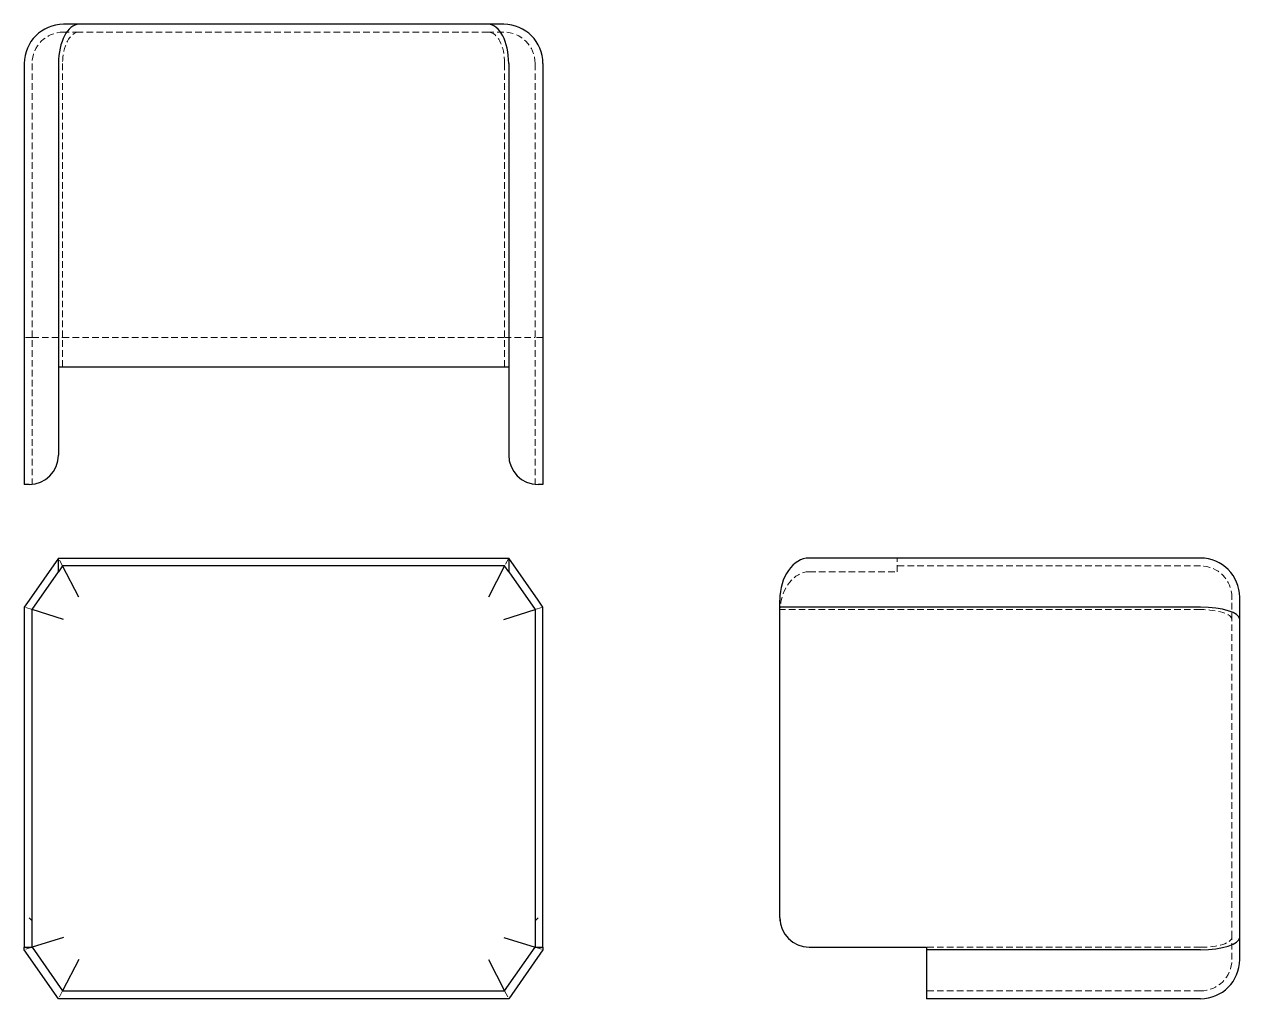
# Model space of a CAD drawing. Header units: millimetres. Extents: x 33 to 267, y 15 to 202.
import ezdxf

# ---------------------------------------------------------------- set-up
doc = ezdxf.new("R2010")
doc.units = ezdxf.units.MM
doc.linetypes.add('HIDDEN', pattern=[1.905, 1.27, -0.635])

msp = doc.modelspace()

# ---------------------------------------------------------------- linework, layer by layer
at = {"color": 7, "linetype": 'Continuous', "lineweight": 25}
for p, q in [((43.53, 202.34), (40.55, 202.34)), ((122.47, 202.34), (43.53, 202.34)), ((125.45, 202.34), (122.47, 202.34)), ((33, 194.79), (33, 113.66)), ((39.6, 194.79), (39.6, 136.3)), ((126.4, 194.79), (126.4, 136.3)), ((133, 194.79), (133, 113.66)), ((39.6, 136.3), (126.4, 136.3)), ((39.6, 136.3), (39.6, 119.32)), ((126.4, 136.3), (126.4, 119.32)), ((33.94, 113.66), (33, 113.66)), ((133, 113.66), (132.06, 113.66)), ((39.6, 99.45), (33.94, 91.37)), ((39.6, 96.82), (39.6, 99.45)), ((39.6, 99.45), (126.4, 99.45)), ((126.4, 99.45), (126.4, 96.82)), ((132.06, 91.37), (126.4, 99.45)), ((201.3, 99.45), (184.32, 99.45)), ((259.79, 99.45), (201.3, 99.45)), ((34.51, 89.54), (39.6, 96.82)), ((40.39, 97.94), (39.6, 96.82)), ((125.61, 97.94), (40.39, 97.94)), ((43.53, 91.91), (40.39, 97.94)), ((125.61, 97.94), (122.47, 91.91)), ((126.4, 96.82), (125.61, 97.94)), ((126.4, 96.82), (131.49, 89.54)), ((267.34, 87.64), (267.34, 91.91)), ((33.94, 91.37), (33, 90.02)), ((33, 90.02), (33, 30.12)), ((34.51, 29.55), (34.51, 89.54)), ((40.55, 87.64), (34.51, 89.54)), ((125.45, 87.64), (131.49, 89.54)), ((131.49, 89.54), (131.49, 29.55)), ((133, 90.02), (132.06, 91.37)), ((133, 30.12), (133, 90.02)), ((178.66, 90.02), (178.66, 91.37)), ((178.66, 30.12), (178.66, 90.02)), ((259.79, 90.02), (178.66, 90.02)), ((267.34, 26.36), (267.34, 87.64)), ((33, 30.12), (33, 24.46)), ((33.94, 30.12), (34.51, 29.55)), ((34.51, 24.46), (34.51, 29.55)), ((131.49, 29.55), (132.06, 30.12)), ((131.49, 29.55), (131.49, 24.46)), ((133, 24.46), (133, 30.12)), ((40.55, 26.36), (34.51, 24.46)), ((125.45, 26.36), (131.49, 24.46)), ((267.34, 22.09), (267.34, 26.36)), ((33, 24.46), (34.51, 24.46)), ((33, 23.98), (33, 24.46)), ((39.6, 14.55), (33, 23.98)), ((34.51, 24.46), (40.39, 16.06)), ((125.61, 16.06), (131.49, 24.46)), ((133, 23.98), (126.4, 14.55)), ((131.49, 24.46), (133, 24.46)), ((133, 24.46), (133, 23.98)), ((184.32, 24.46), (206.96, 24.46)), ((206.96, 24.46), (206.96, 23.98)), ((259.79, 23.98), (206.96, 23.98)), ((206.96, 23.98), (206.96, 14.55)), ((43.53, 22.09), (40.39, 16.06)), ((122.47, 22.09), (125.61, 16.06)), ((126.4, 14.55), (39.6, 14.55)), ((40.39, 16.06), (125.61, 16.06)), ((259.79, 14.55), (206.96, 14.55))]:
    msp.add_line(p, q, dxfattribs=at)
at = {"color": 7, "linetype": 'HIDDEN', "lineweight": 18}
for p, q in [((43.53, 200.83), (40.55, 200.83)), ((122.47, 200.83), (43.53, 200.83)), ((125.45, 200.83), (122.47, 200.83)), ((34.51, 194.79), (34.51, 113.69)), ((40.39, 194.79), (40.39, 136.3)), ((125.61, 194.79), (125.61, 136.3)), ((131.49, 194.79), (131.49, 113.69)), ((34.51, 141.96), (33, 141.96)), ((34.51, 141.96), (40.39, 141.96)), ((40.39, 141.96), (125.61, 141.96)), ((125.61, 141.96), (131.49, 141.96)), ((133, 141.96), (131.49, 141.96)), ((40.39, 97.94), (39.6, 99.45)), ((126.4, 99.45), (125.61, 97.94)), ((201.3, 96.82), (201.3, 99.45)), ((184.32, 96.82), (201.3, 96.82)), ((259.79, 97.94), (201.3, 97.94)), ((265.83, 87.64), (265.83, 91.91)), ((34.51, 89.54), (33, 90.02)), ((131.49, 89.54), (133, 90.02)), ((178.69, 89.54), (178.69, 29.55)), ((259.79, 89.54), (178.69, 89.54)), ((265.83, 26.36), (265.83, 87.64)), ((265.83, 22.09), (265.83, 26.36)), ((34.51, 24.46), (33, 23.98)), ((131.49, 24.46), (133, 23.98)), ((259.79, 24.46), (206.96, 24.46)), ((40.39, 16.06), (39.6, 14.55)), ((125.61, 16.06), (126.4, 14.55)), ((259.79, 16.06), (206.96, 16.06))]:
    msp.add_line(p, q, dxfattribs=at)
at = {"color": 7, "linetype": 'Continuous', "lineweight": 25}
for centre, radius, start, end in [((40.55, 194.79), 7.55, 90, 180), ((125.45, 194.79), 7.55, 0, 90), ((33.94, 119.32), 5.66, 270, 0), ((132.06, 119.32), 5.66, 180, 270), ((259.79, 91.91), 7.55, 0, 90), ((184.32, 30.12), 5.66, 180, 270), ((259.79, 22.09), 7.55, 270, 0)]:
    msp.add_arc(centre, radius, start, end, dxfattribs=at)
at = {"color": 7, "linetype": 'HIDDEN', "lineweight": 18}
for centre, start, end in [((40.55, 194.79), 90, 180), ((125.45, 194.79), 0, 90), ((259.79, 91.91), 0, 90), ((259.79, 22.09), 270, 0)]:
    msp.add_arc(centre, 6.04, start, end, dxfattribs=at)
at = {"color": 7, "linetype": 'Continuous', "lineweight": 25}
for centre, major_axis, ratio, start_param, end_param in [((43.53, 194.79), (0, 7.55), 0.520656, 0, 1.570796), ((122.47, 194.79), (0, 7.55), 0.520656, 4.712389, 6.283185), ((184.32, 91.37), (0, 8.09), 0.7, 0, 1.570796), ((259.79, 87.64), (7.55, 0), 0.315222, 0, 1.570796), ((259.79, 26.36), (7.55, 0), 0.315222, 4.712389, 6.283185)]:
    msp.add_ellipse(centre, major_axis=major_axis, ratio=ratio, start_param=start_param, end_param=end_param, dxfattribs=at)
at = {"color": 7, "linetype": 'HIDDEN', "lineweight": 18}
for centre, major_axis, ratio, start_param, end_param in [((43.53, 194.79), (0, 6.04), 0.520656, 0, 1.570796), ((122.47, 194.79), (0, 6.04), 0.520656, 4.712389, 6.283185), ((184.32, 88.73), (0, 8.09), 0.7, 0, 1.470629), ((259.79, 87.64), (6.04, 0), 0.315222, 0, 1.570796), ((259.79, 26.36), (6.04, 0), 0.315222, 4.712389, 6.283185)]:
    msp.add_ellipse(centre, major_axis=major_axis, ratio=ratio, start_param=start_param, end_param=end_param, dxfattribs=at)

doc.saveas('drawing.dxf')
